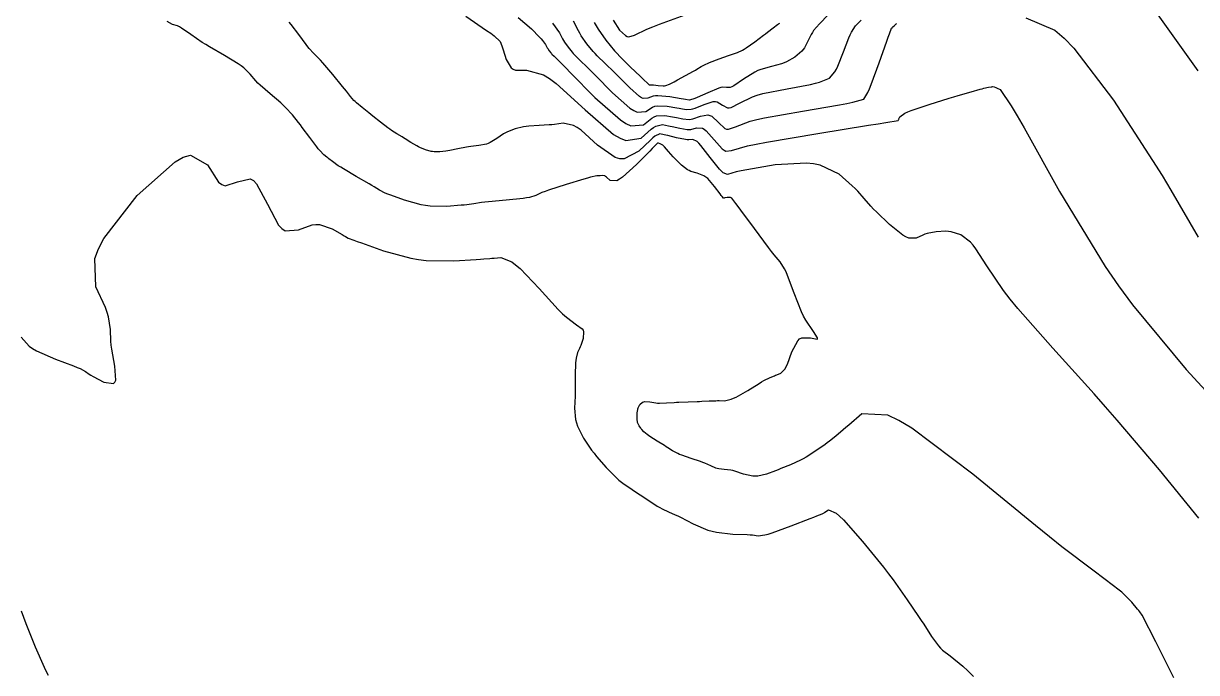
# Model space of a CAD drawing. Header units: metres. Extents: x 837475 to 838479, y 1189012 to 1191015.
# Drawn here: x 837605.8 to 837673.6, y 1189158 to 1189195.5 of the extents above; entities that cross this region are included whole.
import ezdxf

# ---------------------------------------------------------------- set-up
doc = ezdxf.new("R2010")
doc.units = ezdxf.units.M
doc.header["$LTSCALE"] = 0.3
doc.layers.add('COTAS 10', color=1, linetype='Continuous')
doc.layers.add('COTAS INT', color=252, linetype='Continuous')

msp = doc.modelspace()

# ---------------------------------------------------------------- linework, layer by layer
at = {"layer": 'COTAS 10'}
for points, elevation in [([(837672.272, 1189157.673), (837671.694, 1189158.823), (837671.225, 1189159.755), (837670.44, 1189161.298), (837670.302, 1189161.485), (837670.241, 1189161.561), (837670.171, 1189161.648), (837669.836, 1189162.052), (837669.26, 1189162.613), (837669.037, 1189162.799), (837668.788, 1189162.998), (837667.659, 1189163.831), (837665.791, 1189165.251), (837665.075, 1189165.822), (837664.272, 1189166.469), (837660.655, 1189169.447), (837657.127, 1189172.099), (837656.381, 1189172.54), (837655.735, 1189172.855), (837654.233, 1189172.935), (837653.485, 1189172.282), (837653.314, 1189172.134), (837653.159, 1189172), (837652.731, 1189171.637), (837652.358, 1189171.343), (837652.237, 1189171.253), (837652.109, 1189171.159), (837651.584, 1189170.788), (837651.009, 1189170.424), (837650.85, 1189170.335), (837650.69, 1189170.25), (837650.111, 1189169.985), (837649.546, 1189169.76), (837649.395, 1189169.7), (837649.246, 1189169.642), (837648.728, 1189169.441), (837648.218, 1189169.324), (837648.074, 1189169.32), (837647.93, 1189169.326), (837647.398, 1189169.45), (837646.9, 1189169.613), (837646.776, 1189169.645), (837646.658, 1189169.671), (837646.285, 1189169.716), (837645.962, 1189169.752), (837645.876, 1189169.772), (837645.792, 1189169.796), (837645.502, 1189169.919), (837645.157, 1189170.078), (837645.038, 1189170.125), (837644.909, 1189170.173), (837644.36, 1189170.356), (837643.823, 1189170.539), (837643.702, 1189170.587), (837643.592, 1189170.634), (837643.295, 1189170.792), (837643.024, 1189170.971), (837642.931, 1189171.03), (837642.829, 1189171.093), (837642.397, 1189171.357), (837641.985, 1189171.617), (837641.896, 1189171.677), (837641.817, 1189171.733), (837641.626, 1189171.893), (837641.511, 1189172.025), (837641.482, 1189172.062), (837641.453, 1189172.101), (837641.356, 1189172.243), (837641.285, 1189172.386), (837641.272, 1189172.425), (837641.262, 1189172.464), (837641.249, 1189172.602), (837641.255, 1189172.744), (837641.256, 1189172.786), (837641.256, 1189172.829), (837641.257, 1189172.994), (837641.279, 1189173.17), (837641.293, 1189173.221), (837641.311, 1189173.272), (837641.406, 1189173.464), (837641.565, 1189173.607), (837641.624, 1189173.627), (837641.689, 1189173.639), (837641.976, 1189173.614), (837642.324, 1189173.558), (837642.427, 1189173.55), (837642.533, 1189173.546), (837642.939, 1189173.559), (837643.39, 1189173.591), (837643.524, 1189173.599), (837643.661, 1189173.606), (837644.189, 1189173.627), (837644.713, 1189173.645), (837644.848, 1189173.651), (837644.978, 1189173.656), (837645.413, 1189173.675), (837645.796, 1189173.689), (837645.894, 1189173.69), (837645.989, 1189173.691), (837646.303, 1189173.686), (837646.685, 1189173.77), (837646.823, 1189173.828), (837646.975, 1189173.9), (837647.637, 1189174.283), (837648.293, 1189174.688), (837648.44, 1189174.774), (837648.572, 1189174.849), (837648.926, 1189175.026), (837649.178, 1189175.129), (837649.246, 1189175.157), (837649.313, 1189175.185), (837649.551, 1189175.288), (837649.793, 1189175.537), (837649.862, 1189175.658), (837649.933, 1189175.802), (837650.197, 1189176.508), (837650.528, 1189177.151), (837650.64, 1189177.255), (837650.761, 1189177.326), (837651.272, 1189177.315), (837651.643, 1189177.238), (837651.676, 1189177.268), (837651.678, 1189177.32), (837651.431, 1189177.693), (837650.99, 1189178.347), (837650.869, 1189178.577), (837650.749, 1189178.827), (837650.323, 1189179.907), (837649.944, 1189180.922), (837649.854, 1189181.133), (837649.77, 1189181.312), (837649.521, 1189181.704), (837649.166, 1189182.117), (837649.015, 1189182.309), (837648.842, 1189182.535), (837648.028, 1189183.635), (837647.241, 1189184.707), (837647.086, 1189184.917), (837646.957, 1189185.088), (837646.717, 1189185.391), (837646.635, 1189185.43), (837646.607, 1189185.436), (837646.576, 1189185.439), (837646.443, 1189185.43), (837646.321, 1189185.41), (837646.276, 1189185.401), (837646.238, 1189185.39), (837646.152, 1189185.49), (837646.102, 1189185.556), (837646.04, 1189185.638), (837645.719, 1189186.073), (837645.325, 1189186.52), (837645.217, 1189186.61), (837645.109, 1189186.685), (837644.721, 1189186.834), (837644.347, 1189186.937), (837644.248, 1189186.983), (837644.151, 1189187.037), (837643.813, 1189187.295), (837643.5, 1189187.605), (837643.418, 1189187.691), (837643.338, 1189187.778), (837643.063, 1189188.095), (837642.829, 1189188.357), (837642.774, 1189188.409), (837642.724, 1189188.453), (837642.577, 1189188.54), (837642.481, 1189188.564), (837642.462, 1189188.568), (837642.447, 1189188.572), (837642.422, 1189188.578), (837642.235, 1189188.388), (837642.118, 1189188.267), (837641.973, 1189188.118), (837641.214, 1189187.335), (837640.406, 1189186.6), (837640.23, 1189186.482), (837640.076, 1189186.4), (837639.691, 1189186.413), (837639.47, 1189186.611), (837639.419, 1189186.647), (837639.371, 1189186.675), (837639.234, 1189186.707), (837639.117, 1189186.69), (837639.083, 1189186.686), (837639.047, 1189186.683), (837638.91, 1189186.676), (837638.553, 1189186.598), (837638.379, 1189186.551), (837638.172, 1189186.492), (837637.151, 1189186.186), (837636.129, 1189185.857), (837635.921, 1189185.784), (837635.746, 1189185.719), (837635.384, 1189185.549), (837635.029, 1189185.434), (837634.859, 1189185.404), (837634.657, 1189185.374), (837633.668, 1189185.273), (837632.656, 1189185.184), (837632.44, 1189185.162), (837632.253, 1189185.141), (837631.807, 1189185.074), (837631.408, 1189185.014), (837631.248, 1189184.997), (837631.068, 1189184.98), (837630.243, 1189184.918), (837629.283, 1189184.933), (837629.019, 1189184.965), (837628.754, 1189185.009), (837627.803, 1189185.268), (837627.004, 1189185.562), (837626.836, 1189185.628), (837626.69, 1189185.687), (837626.357, 1189185.847), (837626.04, 1189186.04), (837625.904, 1189186.12), (837625.749, 1189186.212), (837625.015, 1189186.641), (837624.275, 1189187.081), (837624.115, 1189187.18), (837623.975, 1189187.269), (837623.631, 1189187.507), (837623.423, 1189187.673), (837623.368, 1189187.717), (837623.314, 1189187.759), (837623.131, 1189187.904), (837622.9, 1189188.139), (837622.816, 1189188.239), (837622.725, 1189188.353), (837622.323, 1189188.89), (837621.892, 1189189.477), (837621.781, 1189189.623), (837621.674, 1189189.763), (837621.318, 1189190.208), (837620.921, 1189190.636), (837620.787, 1189190.764), (837620.643, 1189190.898), (837620.038, 1189191.416), (837619.452, 1189191.922), (837619.32, 1189192.048), (837619.2, 1189192.168), (837618.879, 1189192.55), (837618.507, 1189192.924), (837618.357, 1189193.039), (837618.185, 1189193.159), (837617.394, 1189193.635), (837616.531, 1189194.132), (837616.315, 1189194.266), (837616.108, 1189194.398), (837615.444, 1189194.858), (837614.917, 1189195.22), (837614.797, 1189195.289), (837614.688, 1189195.345), (837614.39, 1189195.435), (837614.089, 1189195.602)], 1630), ([(837652.282, 1189195.996), (837651.784, 1189195.476), (837651.449, 1189195.073), (837651.373, 1189194.963), (837651.305, 1189194.853), (837651.12, 1189194.461), (837650.922, 1189194.085), (837650.845, 1189193.986), (837650.759, 1189193.888), (837650.367, 1189193.55), (837649.884, 1189193.269), (837649.74, 1189193.207), (837649.592, 1189193.152), (837649.019, 1189193.011), (837648.403, 1189192.838), (837648.228, 1189192.763), (837648.05, 1189192.675), (837647.388, 1189192.262), (837646.826, 1189191.89), (837646.712, 1189191.829), (837646.615, 1189191.786), (837646.413, 1189191.785), (837646.196, 1189191.81), (837646.089, 1189191.784), (837645.962, 1189191.744), (837645.335, 1189191.482), (837644.709, 1189191.201), (837644.582, 1189191.15), (837644.475, 1189191.109), (837644.258, 1189191.057), (837644.033, 1189191.099), (837643.921, 1189191.118), (837643.787, 1189191.14), (837643.127, 1189191.247), (837642.448, 1189191.312), (837642.302, 1189191.309), (837642.176, 1189191.296), (837641.874, 1189191.171), (837641.603, 1189191.148), (837641.497, 1189191.199), (837641.377, 1189191.275), (837640.829, 1189191.76), (837640.222, 1189192.37), (837640.064, 1189192.526), (837639.911, 1189192.676), (837639.395, 1189193.17), (837638.939, 1189193.624), (837638.823, 1189193.748), (837638.711, 1189193.872), (837638.345, 1189194.314), (837638.02, 1189194.783), (837637.934, 1189194.923), (837637.85, 1189195.068), (837637.561, 1189195.631)], 1640)]:
    msp.add_lwpolyline(points, dxfattribs=dict(at, elevation=elevation))
at = {"layer": 'COTAS INT'}
for points, elevation in [([(837639.855, 1189195.672), (837640.229, 1189195.107), (837640.575, 1189194.786), (837640.669, 1189194.744), (837640.763, 1189194.722), (837641.1, 1189194.813), (837641.816, 1189195.152), (837642.15, 1189195.287), (837642.542, 1189195.439), (837644.446, 1189196.135)], 1644), ([(837670.948, 1189196.519), (837673.654, 1189192.749)], 1638), ([(837673.717, 1189166.893), (837671.446, 1189169.697), (837668.994, 1189172.565), (837668.323, 1189173.332), (837667.656, 1189174.089), (837665.276, 1189176.726), (837663.255, 1189179.016), (837662.814, 1189179.553), (837662.426, 1189180.047), (837661.45, 1189181.484), (837660.831, 1189182.465), (837660.667, 1189182.673), (837660.506, 1189182.852), (837659.948, 1189183.269), (837659.404, 1189183.44), (837659.251, 1189183.465), (837659.096, 1189183.48), (837658.53, 1189183.454), (837658.005, 1189183.342), (837657.876, 1189183.304), (837657.755, 1189183.262), (837657.38, 1189183.085), (837656.945, 1189183.084), (837656.786, 1189183.154), (837656.61, 1189183.255), (837655.838, 1189183.87), (837655.078, 1189184.595), (837654.911, 1189184.765), (837654.762, 1189184.921), (837654.378, 1189185.369), (837653.996, 1189185.804), (837653.848, 1189185.951), (837653.681, 1189186.109), (837652.927, 1189186.776), (837651.828, 1189187.309), (837651.444, 1189187.383), (837651.027, 1189187.424), (837649.231, 1189187.31), (837647.578, 1189187.03), (837647.251, 1189186.967), (837646.979, 1189186.911), (837646.468, 1189186.764), (837646.227, 1189186.852), (837646.126, 1189186.944), (837646.01, 1189187.066), (837645.468, 1189187.75), (837644.926, 1189188.442), (837644.811, 1189188.568), (837644.71, 1189188.666), (837644.47, 1189188.784), (837644.239, 1189188.76), (837644.144, 1189188.768), (837644.035, 1189188.782), (837643.529, 1189188.889), (837643.019, 1189189.014), (837642.908, 1189189.04), (837642.81, 1189189.062), (837642.563, 1189189.112), (837642.278, 1189188.973), (837642.155, 1189188.876), (837642.014, 1189188.754), (837641.346, 1189188.102), (837640.499, 1189187.659), (837640.244, 1189187.669), (837639.982, 1189187.735), (837638.962, 1189188.455), (837638.004, 1189189.315), (837637.781, 1189189.472), (837637.575, 1189189.592), (837636.98, 1189189.732), (837636.475, 1189189.655), (837636.325, 1189189.639), (837636.171, 1189189.625), (837635.578, 1189189.594), (837634.987, 1189189.553), (837634.835, 1189189.533), (837634.687, 1189189.509), (837634.191, 1189189.391), (837633.746, 1189189.22), (837633.63, 1189189.162), (837633.517, 1189189.101), (837633.135, 1189188.842), (837632.756, 1189188.605), (837632.645, 1189188.556), (837632.532, 1189188.515), (837632.099, 1189188.43), (837631.639, 1189188.379), (837631.508, 1189188.359), (837631.376, 1189188.337), (837630.886, 1189188.24), (837630.421, 1189188.145), (837630.304, 1189188.125), (837630.193, 1189188.108), (837629.836, 1189188.069), (837629.514, 1189188.074), (837629.425, 1189188.085), (837629.336, 1189188.099), (837629.017, 1189188.186), (837628.693, 1189188.32), (837628.601, 1189188.365), (837628.509, 1189188.413), (837628.167, 1189188.612), (837627.832, 1189188.822), (837627.744, 1189188.877), (837627.658, 1189188.929), (837627.362, 1189189.105), (837627.044, 1189189.31), (837626.943, 1189189.381), (837626.838, 1189189.458), (837626.412, 1189189.786), (837625.968, 1189190.14), (837625.852, 1189190.233), (837625.737, 1189190.324), (837625.346, 1189190.632), (837625.017, 1189190.908), (837624.942, 1189190.977), (837624.873, 1189191.044), (837624.685, 1189191.261), (837624.44, 1189191.578), (837624.336, 1189191.707), (837624.216, 1189191.855), (837623.651, 1189192.541), (837623.076, 1189193.219), (837622.95, 1189193.362), (837622.837, 1189193.486), (837622.548, 1189193.772), (837622.297, 1189194.035), (837622.208, 1189194.144), (837622.111, 1189194.269), (837621.692, 1189194.851), (837621.245, 1189195.438), (837621.13, 1189195.566)], 1632), ([(837631.348, 1189195.913), (837632.548, 1189195.092), (837632.784, 1189194.92), (837632.978, 1189194.774), (837633.333, 1189194.448), (837633.434, 1189194.189), (837633.469, 1189194.084), (837633.507, 1189193.965), (837633.669, 1189193.416), (837633.961, 1189192.928), (837634.081, 1189192.848), (837634.218, 1189192.791), (837634.853, 1189192.781), (837635.825, 1189192.519), (837636.174, 1189192.302), (837636.558, 1189192.023), (837638.233, 1189190.496), (837639.888, 1189189.07), (837640.259, 1189188.855), (837640.591, 1189188.717), (837641.478, 1189188.869), (837642.054, 1189189.389), (837642.192, 1189189.484), (837642.32, 1189189.558), (837642.704, 1189189.645), (837643.054, 1189189.581), (837643.161, 1189189.559), (837643.273, 1189189.535), (837643.711, 1189189.431), (837644.145, 1189189.364), (837644.253, 1189189.363), (837644.357, 1189189.37), (837644.686, 1189189.459), (837645.023, 1189189.436), (837645.13, 1189189.372), (837645.244, 1189189.284), (837645.705, 1189188.759), (837646.162, 1189188.246), (837646.273, 1189188.165), (837646.377, 1189188.111), (837646.698, 1189188.139), (837647.632, 1189188.414), (837648.122, 1189188.517), (837648.714, 1189188.63), (837651.688, 1189189.137), (837654.61, 1189189.605), (837655.169, 1189189.695), (837655.619, 1189189.769), (837656.341, 1189189.89), (837656.362, 1189189.927), (837656.371, 1189189.948), (837656.38, 1189189.973), (837656.426, 1189190.098), (837656.721, 1189190.3), (837656.888, 1189190.374), (837657.091, 1189190.455), (837658.135, 1189190.811), (837659.287, 1189191.17), (837659.559, 1189191.253), (837659.811, 1189191.329), (837660.548, 1189191.544), (837661.07, 1189191.688), (837661.186, 1189191.719), (837661.288, 1189191.745), (837661.554, 1189191.809), (837661.716, 1189191.834), (837661.753, 1189191.836), (837661.787, 1189191.837), (837661.883, 1189191.823), (837661.98, 1189191.786), (837662.015, 1189191.772), (837662.054, 1189191.755), (837662.225, 1189191.682), (837662.869, 1189190.726), (837663.207, 1189190.154), (837663.613, 1189189.448), (837665.654, 1189185.787), (837668.292, 1189181.451), (837669.075, 1189180.32), (837669.88, 1189179.219), (837672.978, 1189175.493), (837675.69, 1189172.541)], 1634), ([(837634.363, 1189195.836), (837635.142, 1189195.174), (837635.605, 1189194.701), (837635.7, 1189194.597), (837635.78, 1189194.505), (837635.95, 1189194.268), (837636.029, 1189194.115), (837636.051, 1189194.076), (837636.075, 1189194.038), (837636.163, 1189193.91), (837636.262, 1189193.79), (837636.293, 1189193.757), (837636.324, 1189193.723), (837636.448, 1189193.6), (837636.889, 1189193.159), (837637.121, 1189192.925), (837637.4, 1189192.643), (837638.803, 1189191.219), (837640.275, 1189189.917), (837640.597, 1189189.712), (837640.883, 1189189.574), (837641.61, 1189189.636), (837642.095, 1189190.025), (837642.229, 1189190.092), (837642.363, 1189190.142), (837642.845, 1189190.179), (837643.299, 1189190.101), (837643.414, 1189190.079), (837643.526, 1189190.056), (837643.893, 1189189.973), (837644.255, 1189189.946), (837644.363, 1189189.959), (837644.474, 1189189.98), (837644.903, 1189190.133), (837645.336, 1189190.205), (837645.45, 1189190.176), (837645.561, 1189190.126), (837645.941, 1189189.767), (837646.313, 1189189.426), (837646.419, 1189189.386), (837646.527, 1189189.371), (837646.928, 1189189.513), (837647.771, 1189189.834), (837648.158, 1189189.932), (837648.61, 1189190.033), (837650.798, 1189190.428), (837652.937, 1189190.788), (837653.359, 1189190.866), (837653.707, 1189190.935), (837654.35, 1189191.11), (837654.584, 1189191.503), (837654.674, 1189191.711), (837654.777, 1189191.961), (837655.24, 1189193.22), (837655.677, 1189194.462), (837655.762, 1189194.702), (837655.832, 1189194.896), (837655.958, 1189195.218), (837655.997, 1189195.259), (837656.013, 1189195.275), (837656.031, 1189195.294), (837656.114, 1189195.379), (837656.22, 1189195.47), (837656.252, 1189195.492)], 1636), ([(837636.358, 1189195.504), (837636.756, 1189194.95), (837636.939, 1189194.592), (837636.993, 1189194.5), (837637.048, 1189194.41), (837637.254, 1189194.112), (837637.487, 1189193.831), (837637.558, 1189193.752), (837637.631, 1189193.673), (837637.922, 1189193.385), (837638.4, 1189192.918), (837638.592, 1189192.726), (837638.811, 1189192.506), (837639.816, 1189191.489), (837640.826, 1189190.596), (837641.047, 1189190.455), (837641.243, 1189190.361), (837641.742, 1189190.404), (837642.135, 1189190.66), (837642.266, 1189190.701), (837642.405, 1189190.727), (837642.986, 1189190.713), (837643.543, 1189190.621), (837643.668, 1189190.598), (837643.779, 1189190.578), (837644.076, 1189190.515), (837644.365, 1189190.527), (837644.472, 1189190.554), (837644.591, 1189190.591), (837645.119, 1189190.808), (837645.649, 1189190.975), (837645.77, 1189190.98), (837645.879, 1189190.968), (837646.177, 1189190.776), (837646.464, 1189190.606), (837646.565, 1189190.608), (837646.677, 1189190.63), (837647.158, 1189190.887), (837647.91, 1189191.255), (837648.193, 1189191.347), (837648.507, 1189191.435), (837649.909, 1189191.72), (837651.264, 1189191.97), (837651.55, 1189192.037), (837651.796, 1189192.102), (837652.358, 1189192.33), (837652.671, 1189192.696), (837652.76, 1189192.848), (837652.85, 1189193.023), (837653.18, 1189193.841), (837653.491, 1189194.658), (837653.568, 1189194.832), (837653.641, 1189194.984), (837653.871, 1189195.347), (837654.191, 1189195.68)], 1638), ([(837638.761, 1189195.545), (837638.876, 1189195.347), (837638.993, 1189195.155), (837639.437, 1189194.516), (837639.936, 1189193.912), (837640.088, 1189193.744), (837640.246, 1189193.574), (837640.869, 1189192.955), (837641.422, 1189192.434), (837641.536, 1189192.326), (837641.633, 1189192.233), (837641.843, 1189192.03), (837641.928, 1189191.954), (837641.947, 1189191.942), (837641.963, 1189191.934), (837642.006, 1189191.938), (837642.092, 1189191.951), (837642.137, 1189191.949), (837642.19, 1189191.945), (837642.458, 1189191.909), (837642.758, 1189191.888), (837642.832, 1189191.894), (837642.902, 1189191.904), (837643.121, 1189191.979), (837643.381, 1189192.122), (837643.476, 1189192.174), (837643.581, 1189192.231), (837644.048, 1189192.483), (837644.51, 1189192.738), (837644.613, 1189192.796), (837644.706, 1189192.85), (837644.951, 1189193.001), (837645.215, 1189193.139), (837645.319, 1189193.184), (837645.437, 1189193.233), (837645.978, 1189193.436), (837646.526, 1189193.629), (837646.649, 1189193.672), (837646.759, 1189193.71), (837647.054, 1189193.81), (837647.335, 1189193.947), (837647.436, 1189194.009), (837647.549, 1189194.081), (837648.042, 1189194.429), (837648.547, 1189194.805), (837648.667, 1189194.895), (837648.778, 1189194.978), (837649.109, 1189195.228), (837649.364, 1189195.421), (837649.426, 1189195.468), (837649.486, 1189195.513)], 1642), ([(837663.716, 1189195.809), (837665.395, 1189195.093), (837665.929, 1189194.634), (837666.493, 1189194.063), (837668.779, 1189191.06), (837671.04, 1189187.571), (837671.587, 1189186.694), (837672.101, 1189185.854), (837673.675, 1189183.143)], 1636), ([(837605.648, 1189177.358), (837606.101, 1189176.837), (837606.299, 1189176.698), (837606.528, 1189176.561), (837607.618, 1189176.084), (837608.675, 1189175.694), (837608.883, 1189175.612), (837609.054, 1189175.54), (837609.368, 1189175.374), (837609.575, 1189175.225), (837609.679, 1189175.163), (837609.803, 1189175.093), (837610.419, 1189174.768), (837610.973, 1189174.675), (837611.058, 1189174.751), (837611.113, 1189174.872), (837611.064, 1189175.674), (837610.876, 1189176.664), (837610.843, 1189176.902), (837610.819, 1189177.126), (837610.803, 1189177.803), (837610.697, 1189178.533), (837610.617, 1189178.789), (837610.514, 1189179.069), (837609.957, 1189180.274), (837609.897, 1189181.909), (837610.107, 1189182.46), (837610.416, 1189183.053), (837612.351, 1189185.546), (837614.542, 1189187.502), (837615.012, 1189187.757), (837615.423, 1189187.887), (837616.414, 1189187.317), (837617.049, 1189186.326), (837617.235, 1189186.189), (837617.426, 1189186.113), (837618.153, 1189186.336), (837618.877, 1189186.511), (837619.066, 1189186.404), (837619.25, 1189186.23), (837619.875, 1189185.042), (837620.511, 1189183.824), (837620.703, 1189183.632), (837620.902, 1189183.502), (837621.674, 1189183.557), (837622.469, 1189183.849), (837622.682, 1189183.87), (837622.891, 1189183.864), (837623.619, 1189183.623), (837624.192, 1189183.29), (837624.303, 1189183.225), (837624.393, 1189183.172), (837624.547, 1189183.082), (837624.872, 1189182.962), (837625.07, 1189182.891), (837625.315, 1189182.803), (837626.589, 1189182.349), (837628.173, 1189181.919), (837628.613, 1189181.845), (837629.053, 1189181.792), (837630.65, 1189181.767), (837631.943, 1189181.852), (837632.192, 1189181.869), (837632.394, 1189181.883), (837632.729, 1189181.908), (837632.842, 1189181.92), (837632.905, 1189181.926), (837632.981, 1189181.933), (837633.367, 1189181.965), (837633.995, 1189181.712), (837634.224, 1189181.539), (837634.476, 1189181.321), (837635.586, 1189180.163), (837636.687, 1189178.962), (837636.934, 1189178.716), (837637.156, 1189178.509), (837637.75, 1189178.075), (837638.07, 1189177.839), (837638.119, 1189177.756), (837638.151, 1189177.666), (837638.126, 1189177.275), (837637.994, 1189176.884), (837637.959, 1189176.793), (837637.924, 1189176.709), (837637.805, 1189176.469), (837637.713, 1189176.152), (837637.697, 1189176.02), (837637.683, 1189175.868), (837637.666, 1189175.162), (837637.665, 1189174.365), (837637.662, 1189174.156), (837637.658, 1189173.953), (837637.632, 1189173.262), (837637.691, 1189172.595), (837637.74, 1189172.408), (837637.803, 1189172.218), (837638.15, 1189171.523), (837638.617, 1189170.834), (837638.757, 1189170.649), (837638.9, 1189170.466), (837639.456, 1189169.829), (837639.97, 1189169.302), (837640.088, 1189169.189), (837640.195, 1189169.091), (837640.493, 1189168.859), (837640.824, 1189168.647), (837640.952, 1189168.563), (837641.095, 1189168.467), (837641.742, 1189168.027), (837642.401, 1189167.597), (837642.551, 1189167.508), (837642.687, 1189167.431), (837643.063, 1189167.259), (837643.453, 1189167.101), (837643.598, 1189167.032), (837643.759, 1189166.953), (837644.476, 1189166.577), (837645.33, 1189166.214), (837645.577, 1189166.143), (837645.829, 1189166.085), (837646.779, 1189165.981), (837647.6, 1189165.952), (837647.77, 1189165.941), (837647.916, 1189165.929), (837648.239, 1189165.877), (837648.631, 1189165.929), (837648.822, 1189165.983), (837649.048, 1189166.055), (837650.158, 1189166.458), (837651.246, 1189166.877), (837651.459, 1189166.959), (837651.632, 1189167.026), (837651.937, 1189167.144), (837652.025, 1189167.193), (837652.062, 1189167.216), (837652.104, 1189167.243), (837652.302, 1189167.376), (837652.747, 1189167.193), (837652.945, 1189167.022), (837653.176, 1189166.797), (837654.281, 1189165.547), (837655.479, 1189164.062), (837655.768, 1189163.689), (837656.039, 1189163.333), (837656.863, 1189162.183), (837657.506, 1189161.224), (837657.662, 1189160.989), (837657.808, 1189160.766), (837658.258, 1189160.068), (837658.661, 1189159.521), (837658.777, 1189159.394), (837658.896, 1189159.277), (837659.343, 1189158.939), (837660.065, 1189158.353), (837660.357, 1189158.08), (837660.689, 1189157.758)], 1628), ([(837605.643, 1189161.553), (837605.779, 1189161.182), (837605.918, 1189160.81), (837606.454, 1189159.46), (837606.964, 1189158.297), (837607.087, 1189158.044), (837607.203, 1189157.821)], 1626)]:
    msp.add_lwpolyline(points, dxfattribs=dict(at, elevation=elevation))

doc.saveas('drawing.dxf')
